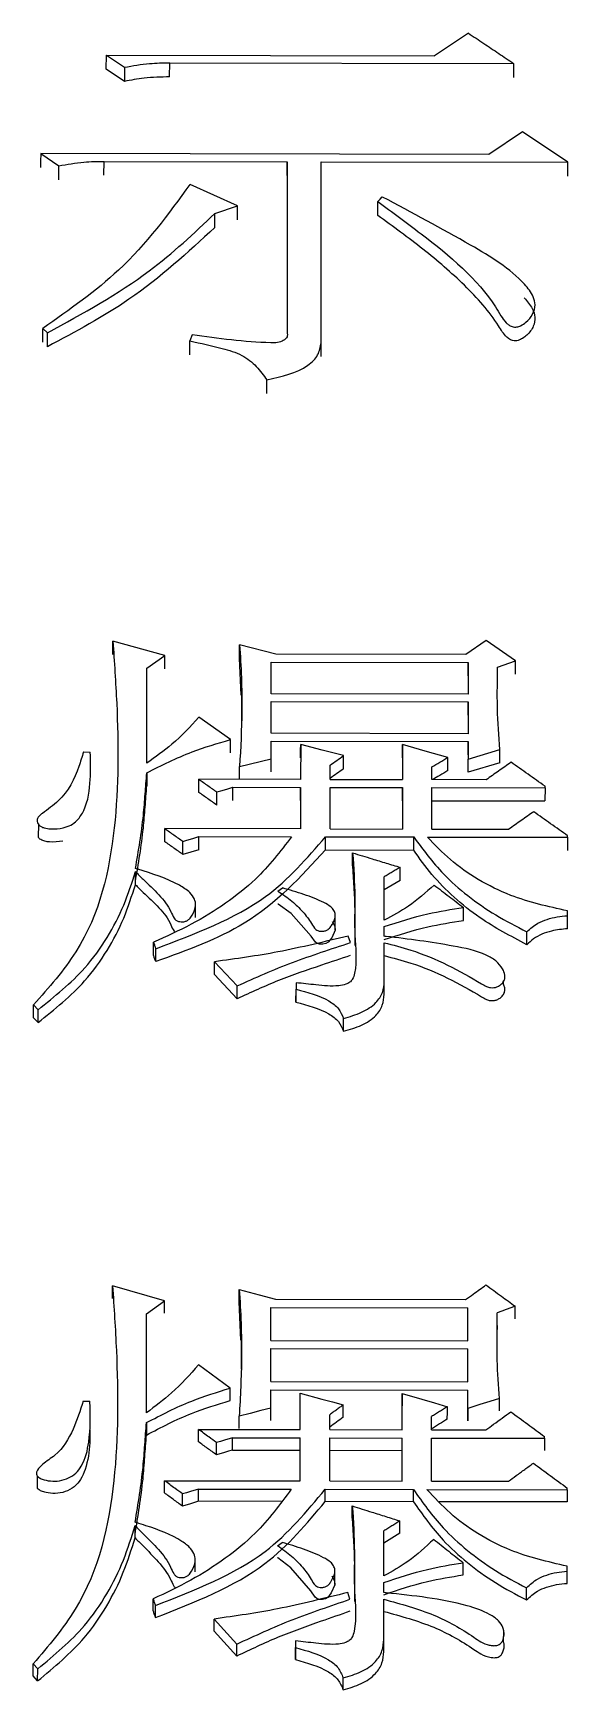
# Model space of a CAD drawing. Header units: millimetres. Extents: x 2384 to 4064, y 886 to 2074.
# Drawn here: x 2773.54 to 2776.09, y 1849.41 to 1857.33 of the extents above; entities that cross this region are included whole.
import ezdxf

# ---------------------------------------------------------------- set-up
doc = ezdxf.new("R2010")
doc.units = ezdxf.units.MM

msp = doc.modelspace()

# ---------------------------------------------------------------- linework, layer by layer
at = {"color": 7, "linetype": 'Continuous', "lineweight": 25}
for p, q in [((2775.6159, 1857.3259), (2775.4536, 1857.2179)), ((2773.8849, 1857.1536), (2773.8851, 1857.2208)), ((2773.8851, 1857.2208), (2773.9716, 1857.1628)), ((2773.8851, 1857.2208), (2775.4536, 1857.2179)), ((2774.1877, 1857.1167), (2774.188, 1857.1841)), ((2774.188, 1857.1841), (2775.8322, 1857.1811)), ((2773.9714, 1857.0954), (2773.8849, 1857.1533)), ((2773.9716, 1857.1628), (2773.9714, 1857.0954)), ((2775.8754, 1856.8548), (2775.7131, 1856.746)), ((2776.0917, 1856.7089), (2775.8754, 1856.8548)), ((2773.5713, 1856.75), (2773.6578, 1856.6916)), ((2775.7131, 1856.746), (2773.5713, 1856.75)), ((2773.6575, 1856.625), (2773.6578, 1856.6916)), ((2773.8739, 1856.6462), (2773.8741, 1856.713)), ((2773.8741, 1856.713), (2774.7503, 1856.7114)), ((2774.7503, 1856.7114), (2774.7501, 1855.8904)), ((2774.9123, 1855.8459), (2774.9126, 1856.7111)), ((2774.9126, 1856.7111), (2776.0917, 1856.7089)), ((2774.5123, 1856.5003), (2774.2852, 1856.6029)), ((2774.4037, 1856.3974), (2774.404, 1856.4639)), ((2774.4041, 1856.4639), (2774.5123, 1856.5003)), ((2775.1828, 1856.4544), (2775.183, 1856.521)), ((2773.5815, 1855.849), (2773.5818, 1855.9147)), ((2773.5818, 1855.9147), (2773.6034, 1855.8926)), ((2773.6031, 1855.827), (2773.6034, 1855.8926)), ((2774.2957, 1855.8839), (2774.2849, 1855.8544)), ((2774.9121, 1855.7801), (2774.9123, 1855.8458)), ((2774.6524, 1855.6036), (2774.6526, 1855.669)), ((2773.9163, 1854.3548), (2773.9165, 1854.4187)), ((2774.1653, 1854.3504), (2773.9166, 1854.4187)), ((2774.6954, 1854.3569), (2774.5223, 1854.4025)), ((2775.7014, 1854.4229), (2775.604, 1854.3552)), ((2775.842, 1854.3246), (2775.7014, 1854.4229)), ((2774.0788, 1854.2901), (2774.1653, 1854.3504)), ((2774.5292, 1854.1607), (2774.5221, 1854.3386)), ((2774.6737, 1854.3192), (2775.6148, 1854.3175)), ((2774.6737, 1854.1682), (2774.6737, 1854.3192)), ((2775.604, 1854.3552), (2774.6954, 1854.3569)), ((2775.6148, 1854.3175), (2775.6148, 1854.1664)), ((2775.7555, 1854.2946), (2775.842, 1854.3246)), ((2774.0786, 1853.8358), (2774.0788, 1854.2901)), ((2774.5308, 1854.1618), (2774.5308, 1854.0332)), ((2775.6148, 1854.1664), (2774.6737, 1854.1682)), ((2774.6736, 1853.9789), (2774.6737, 1854.1303)), ((2774.6737, 1854.1303), (2775.6148, 1854.1286)), ((2775.6148, 1854.1286), (2775.6147, 1853.9771)), ((2774.4789, 1853.9489), (2774.3275, 1854.0553)), ((2774.6735, 1853.8575), (2774.6736, 1853.941)), ((2775.6147, 1853.9771), (2774.6736, 1853.9789)), ((2774.6736, 1853.941), (2775.6147, 1853.9392)), ((2774.8142, 1853.9255), (2774.8141, 1853.7584)), ((2775.301, 1853.9246), (2775.3009, 1853.7575)), ((2775.6147, 1853.9392), (2775.6146, 1853.8557)), ((2773.7757, 1853.8895), (2773.8082, 1853.8894)), ((2774.5221, 1853.8198), (2774.6735, 1853.8575)), ((2775.6144, 1853.7926), (2775.6146, 1853.8557)), ((2775.6146, 1853.8557), (2775.7661, 1853.901)), ((2773.81, 1853.8148), (2773.81, 1853.8152)), ((2774.0786, 1853.7902), (2774.0783, 1853.7272)), ((2774.5218, 1853.7589), (2774.5221, 1853.8198)), ((2774.9547, 1853.7582), (2774.9548, 1853.8266)), ((2775.4415, 1853.7573), (2775.4415, 1853.8181)), ((2775.7659, 1853.8378), (2775.6144, 1853.7926)), ((2774.3271, 1853.6963), (2774.3273, 1853.7593)), ((2774.8141, 1853.7584), (2774.3273, 1853.7593)), ((2774.4136, 1853.6354), (2774.4138, 1853.6983)), ((2774.4893, 1853.658), (2774.4896, 1853.721)), ((2774.4896, 1853.721), (2774.8141, 1853.7204)), ((2774.8139, 1853.6575), (2774.8141, 1853.7204)), ((2774.8141, 1853.7204), (2774.814, 1853.5223)), ((2774.9546, 1853.522), (2774.9547, 1853.7201)), ((2774.9547, 1853.7582), (2775.3009, 1853.7575)), ((2774.9547, 1853.7201), (2775.3009, 1853.7195)), ((2775.3006, 1853.6566), (2775.3009, 1853.7195)), ((2775.3009, 1853.7195), (2775.3008, 1853.5214)), ((2775.4414, 1853.5211), (2775.4415, 1853.7192)), ((2775.7011, 1853.7568), (2775.4415, 1853.7573)), ((2775.4415, 1853.7192), (2775.9824, 1853.7182)), ((2775.9824, 1853.7182), (2775.9821, 1853.6553)), ((2775.9824, 1853.7182), (2775.9824, 1853.7258)), ((2775.4413, 1853.6563), (2775.9821, 1853.6553)), ((2773.5601, 1853.5448), (2773.5598, 1853.4817)), ((2774.1647, 1853.4608), (2774.165, 1853.5235)), ((2774.814, 1853.5223), (2774.165, 1853.5235)), ((2774.2512, 1853.3997), (2774.2515, 1853.4623)), ((2774.327, 1853.4224), (2774.3272, 1853.485)), ((2774.3272, 1853.485), (2774.7707, 1853.4842)), ((2774.9327, 1853.4213), (2774.933, 1853.4839)), ((2774.933, 1853.4839), (2775.3549, 1853.4832)), ((2774.9546, 1853.522), (2775.3008, 1853.5214)), ((2775.4198, 1853.483), (2776.0904, 1853.4818)), ((2775.4414, 1853.5211), (2775.8092, 1853.5205)), ((2776.0904, 1853.4818), (2776.0902, 1853.4192)), ((2776.0904, 1853.4818), (2776.0904, 1853.4894)), ((2774.9327, 1853.4213), (2775.3546, 1853.4205)), ((2774.024, 1853.2551), (2774.0242, 1853.3175)), ((2775.214, 1853.0855), (2775.2141, 1853.2924)), ((2774.7057, 1853.2244), (2774.7274, 1853.2397)), ((2775.2896, 1853.2757), (2775.2139, 1853.23)), ((2774.3118, 1853.0982), (2774.312, 1853.1607)), ((2775.5925, 1853.0839), (2775.5927, 1853.1461)), ((2776.0902, 1853.1069), (2776.0903, 1853.1299)), ((2774.9793, 1853.0398), (2774.9796, 1853.1023)), ((2775.214, 1853.0087), (2775.214, 1853.0548)), ((2776.09, 1853.0447), (2776.0902, 1853.1069)), ((2774.1104, 1852.918), (2774.1106, 1852.98)), ((2775.0517, 1852.9783), (2775.0409, 1853.009)), ((2775.2139, 1852.7933), (2775.214, 1852.978)), ((2774.1212, 1852.8873), (2774.1214, 1852.9493)), ((2774.5105, 1852.7098), (2774.4024, 1852.8253)), ((2774.4026, 1852.8872), (2774.5108, 1852.7715)), ((2775.7848, 1852.838), (2775.7848, 1852.8423)), ((2774.5105, 1852.7098), (2774.5108, 1852.7715)), ((2774.792, 1852.7863), (2774.7918, 1852.7246)), ((2774.7918, 1852.6939), (2774.792, 1852.7556)), ((2774.792, 1852.7863), (2774.792, 1852.7556)), ((2775.2136, 1852.7316), (2775.2139, 1852.7933)), ((2775.7845, 1852.7802), (2775.7846, 1852.795)), ((2773.537, 1852.6191), (2773.5373, 1852.6807)), ((2773.5372, 1852.6808), (2773.5588, 1852.6576)), ((2773.5585, 1852.5961), (2773.5588, 1852.6576)), ((2774.7918, 1852.7246), (2774.7918, 1852.6939)), ((2773.5585, 1852.5961), (2773.5369, 1852.6192)), ((2773.9147, 1851.2776), (2773.915, 1851.3374)), ((2774.1638, 1851.2663), (2773.915, 1851.3374)), ((2774.0772, 1851.2037), (2774.1638, 1851.2663)), ((2774.5277, 1851.0772), (2774.5206, 1851.2608)), ((2774.6721, 1851.0768), (2774.6722, 1851.234)), ((2774.6722, 1851.234), (2775.6133, 1851.2323)), ((2774.6939, 1851.2732), (2775.6025, 1851.2715)), ((2775.6132, 1851.075), (2775.6133, 1851.2323)), ((2774.077, 1850.7309), (2774.0772, 1851.2037)), ((2775.613, 1851.075), (2775.6131, 1851.1725)), ((2775.7537, 1851.1487), (2775.7535, 1851.1284)), ((2775.7537, 1851.1487), (2775.7537, 1851.1646)), ((2774.5296, 1851.0786), (2774.5293, 1850.939)), ((2774.6721, 1851.0768), (2775.6132, 1851.075)), ((2774.672, 1850.8798), (2774.6721, 1851.0374)), ((2774.6721, 1851.0374), (2775.6132, 1851.0357)), ((2775.6131, 1850.8781), (2775.6132, 1851.0357)), ((2774.4773, 1850.8486), (2774.3259, 1850.9593)), ((2775.6129, 1850.8781), (2775.6129, 1850.9762)), ((2774.6719, 1850.7535), (2774.672, 1850.8403)), ((2774.672, 1850.8798), (2775.6131, 1850.8781)), ((2774.672, 1850.8403), (2775.6131, 1850.8386)), ((2775.613, 1850.7518), (2775.6131, 1850.8386)), ((2773.7741, 1850.7867), (2773.8066, 1850.7867)), ((2774.8123, 1850.6505), (2774.8123, 1850.7651)), ((2774.8125, 1850.6505), (2774.8126, 1850.8243)), ((2775.2994, 1850.8234), (2775.2991, 1850.7642)), ((2775.2991, 1850.6496), (2775.2991, 1850.7642)), ((2775.2993, 1850.6496), (2775.2994, 1850.8234)), ((2775.6128, 1850.6927), (2775.6128, 1850.7794)), ((2775.613, 1850.7518), (2775.6128, 1850.6927)), ((2775.7642, 1850.7397), (2775.7645, 1850.7989)), ((2773.8084, 1850.7082), (2773.8084, 1850.7086)), ((2774.0769, 1850.6835), (2774.0767, 1850.6245)), ((2774.5202, 1850.6552), (2774.5205, 1850.7143)), ((2774.9531, 1850.6502), (2774.9532, 1850.7214)), ((2775.4399, 1850.6493), (2775.4399, 1850.7126)), ((2774.3255, 1850.5924), (2774.3257, 1850.6514)), ((2774.3257, 1850.6514), (2774.8125, 1850.6505)), ((2774.4877, 1850.5526), (2774.4879, 1850.6115)), ((2774.4879, 1850.6115), (2774.8125, 1850.6109)), ((2774.8122, 1850.552), (2774.8125, 1850.6109)), ((2774.8123, 1850.405), (2774.8125, 1850.6109)), ((2774.953, 1850.4047), (2774.9531, 1850.6107)), ((2774.9531, 1850.6502), (2775.2993, 1850.6496)), ((2774.9531, 1850.6107), (2775.2992, 1850.61)), ((2775.299, 1850.5511), (2775.2992, 1850.61)), ((2775.2991, 1850.4041), (2775.2992, 1850.61)), ((2775.4397, 1850.4038), (2775.4399, 1850.6098)), ((2775.4399, 1850.6493), (2775.6995, 1850.6489)), ((2775.4399, 1850.6098), (2775.9807, 1850.6088)), ((2775.9807, 1850.6088), (2775.9805, 1850.5499)), ((2775.9807, 1850.6088), (2775.9807, 1850.6167)), ((2774.412, 1850.5291), (2774.4122, 1850.5879)), ((2774.4877, 1850.5526), (2774.8122, 1850.552)), ((2774.8121, 1850.405), (2774.8122, 1850.552)), ((2774.9528, 1850.5518), (2775.299, 1850.5511)), ((2775.2989, 1850.4041), (2775.299, 1850.5511)), ((2773.5545, 1850.4295), (2773.5543, 1850.3705)), ((2774.1631, 1850.3475), (2774.1633, 1850.4062)), ((2774.1633, 1850.4062), (2774.8123, 1850.405)), ((2774.3253, 1850.3076), (2774.3255, 1850.3662)), ((2774.3255, 1850.3662), (2774.769, 1850.3654)), ((2774.9311, 1850.3065), (2774.9313, 1850.3651)), ((2774.9313, 1850.3651), (2775.3532, 1850.3643)), ((2774.953, 1850.4047), (2775.2991, 1850.4041)), ((2775.4181, 1850.3642), (2776.0888, 1850.363)), ((2775.4397, 1850.4038), (2775.8075, 1850.4031)), ((2776.0888, 1850.363), (2776.0885, 1850.3044)), ((2776.0888, 1850.363), (2776.0888, 1850.3709)), ((2774.2496, 1850.284), (2774.2498, 1850.3425)), ((2774.721, 1850.3069), (2774.3253, 1850.3076)), ((2775.353, 1850.3057), (2774.9311, 1850.3065)), ((2776.0885, 1850.3044), (2775.4758, 1850.3055)), ((2774.0223, 1850.1337), (2774.0225, 1850.192)), ((2775.2879, 1850.1551), (2775.2122, 1850.1076)), ((2775.2123, 1849.951), (2775.2124, 1850.166)), ((2774.704, 1850.0953), (2774.7257, 1850.1112)), ((2774.3101, 1849.9706), (2774.3103, 1850.029)), ((2774.9776, 1849.91), (2774.9778, 1849.9684)), ((2775.5907, 1849.9559), (2775.591, 1850.014)), ((2776.0883, 1849.9152), (2776.0885, 1849.9733)), ((2776.0885, 1849.9733), (2776.0885, 1849.9972)), ((2775.2123, 1849.8711), (2775.2123, 1849.9191)), ((2775.8935, 1849.8359), (2775.8938, 1849.8939)), ((2774.1086, 1849.7834), (2774.1089, 1849.8413)), ((2774.1194, 1849.7515), (2774.1197, 1849.8094)), ((2775.05, 1849.8396), (2775.0392, 1849.8715)), ((2775.2121, 1849.6475), (2775.2122, 1849.839)), ((2774.4009, 1849.7449), (2774.509, 1849.6247)), ((2774.5087, 1849.5671), (2774.4006, 1849.6871)), ((2775.2119, 1849.5898), (2775.2121, 1849.6475)), ((2775.7847, 1849.6328), (2775.785, 1849.6908)), ((2774.5087, 1849.5671), (2774.509, 1849.6247)), ((2774.7902, 1849.6401), (2774.79, 1849.5825)), ((2774.79, 1849.5506), (2774.7902, 1849.6082)), ((2774.79, 1849.5825), (2774.79, 1849.5506)), ((2774.7902, 1849.6401), (2774.7902, 1849.6082)), ((2773.5352, 1849.4728), (2773.5355, 1849.5303)), ((2773.5354, 1849.5304), (2773.557, 1849.5064)), ((2773.5567, 1849.4489), (2773.557, 1849.5064)), ((2773.5567, 1849.4489), (2773.5351, 1849.473))]:
    msp.add_line(p, q, dxfattribs=at)
at = {"color": 7, "linetype": 'Continuous', "lineweight": 25, "flags": 128}
for points in [[(2775.8322, 1857.1811), (2775.8321, 1857.1433), (2775.832, 1857.1139)], [(2773.5713, 1856.75), (2773.5711, 1856.7125), (2773.571, 1856.6833)], [(2774.7501, 1856.6448), (2774.7502, 1856.682), (2774.7503, 1856.7114)], [(2776.0914, 1856.6423), (2776.0916, 1856.6795), (2776.0917, 1856.7089)], [(2775.183, 1856.521), (2775.1938, 1856.5319), (2775.2046, 1856.5428)], [(2774.512, 1856.4339), (2774.5122, 1856.471), (2774.5123, 1856.5003)], [(2774.2847, 1855.7888), (2774.2848, 1855.8154), (2774.2848, 1855.8349), (2774.2849, 1855.8544)], [(2774.5221, 1854.3386), (2774.5222, 1854.3744), (2774.5223, 1854.4025)], [(2774.1651, 1854.2866), (2774.1652, 1854.3223), (2774.1653, 1854.3504)], [(2775.6146, 1854.2538), (2775.6147, 1854.2895), (2775.6148, 1854.3175)], [(2775.8418, 1854.2609), (2775.8419, 1854.2966), (2775.842, 1854.3246)], [(2775.6145, 1854.0652), (2775.6146, 1854.1007), (2775.6148, 1854.1286)], [(2774.4786, 1853.8857), (2774.4787, 1853.9173), (2774.4789, 1853.9489)], [(2774.8139, 1853.8623), (2774.8141, 1853.8977), (2774.8142, 1853.9255)], [(2775.0197, 1853.872), (2774.9169, 1853.8988), (2774.8142, 1853.9255)], [(2775.3007, 1853.8614), (2775.3009, 1853.8968), (2775.301, 1853.9246)], [(2775.5173, 1853.8635), (2775.4091, 1853.8941), (2775.301, 1853.9246)], [(2775.6144, 1853.876), (2775.6146, 1853.9114), (2775.6147, 1853.9392)], [(2774.6733, 1853.7943), (2774.6734, 1853.8297), (2774.6735, 1853.8575)], [(2775.0194, 1853.8089), (2775.0196, 1853.8442), (2775.0197, 1853.872)], [(2775.517, 1853.8004), (2775.5172, 1853.8357), (2775.5173, 1853.8635)], [(2775.7659, 1853.8378), (2775.766, 1853.8732), (2775.7661, 1853.901)], [(2774.4138, 1853.6983), (2774.4328, 1853.704), (2774.4612, 1853.7125), (2774.4896, 1853.721)], [(2774.2515, 1853.4623), (2774.2704, 1853.468), (2774.2988, 1853.4765), (2774.3272, 1853.485)], [(2775.3546, 1853.4205), (2775.3547, 1853.4413), (2775.3548, 1853.4622), (2775.3549, 1853.4832)], [(2774.327, 1853.4224), (2774.2891, 1853.411), (2774.2512, 1853.3997)], [(2775.0625, 1853.3448), (2775.0626, 1853.3761), (2775.0627, 1853.4073)], [(2775.2896, 1853.2757), (2775.2898, 1853.3106), (2775.2899, 1853.3381)], [(2774.9655, 1853.0796), (2774.9783, 1853.0563), (2774.9791, 1853.0385), (2774.9625, 1853.0006), (2774.9464, 1852.9805), (2774.9344, 1852.9737), (2774.9202, 1852.9705), (2774.905, 1852.9711), (2774.8938, 1852.9748), (2774.8847, 1852.9811), (2774.8641, 1853.0099), (2774.7682, 1853.1171), (2774.7061, 1853.1617), (2774.7055, 1853.1621), (2774.7055, 1853.1621)], [(2775.8953, 1852.9684), (2775.8953, 1852.9855), (2775.8954, 1853.0026), (2775.8955, 1853.0305)], [(2774.4024, 1852.8253), (2774.4025, 1852.86), (2774.4026, 1852.8872)], [(2775.0188, 1852.5548), (2775.0189, 1852.5722), (2775.019, 1852.5895), (2775.0191, 1852.6163)], [(2774.5206, 1851.2608), (2774.5207, 1851.2943), (2774.5208, 1851.3206)], [(2774.5208, 1851.3206), (2774.5681, 1851.3076), (2774.6155, 1851.2947), (2774.6939, 1851.2732)], [(2774.1636, 1851.2066), (2774.1637, 1851.24), (2774.1638, 1851.2663)], [(2775.6131, 1851.1725), (2775.6132, 1851.206), (2775.6133, 1851.2323)], [(2775.8405, 1851.2397), (2775.8188, 1851.2319), (2775.7972, 1851.2241), (2775.7756, 1851.2162), (2775.7539, 1851.2084)], [(2775.8402, 1851.18), (2775.8404, 1851.2134), (2775.8405, 1851.2397)], [(2775.6129, 1850.9762), (2775.6131, 1851.0095), (2775.6132, 1851.0357)], [(2774.477, 1850.7894), (2774.4771, 1850.819), (2774.4773, 1850.8486)], [(2775.6128, 1850.7794), (2775.613, 1850.8126), (2775.6131, 1850.8386)], [(2774.6719, 1850.7535), (2774.6243, 1850.7412), (2774.5724, 1850.7277), (2774.5205, 1850.7143)], [(2774.6717, 1850.6944), (2774.6718, 1850.7275), (2774.6719, 1850.7535)], [(2774.8123, 1850.7651), (2774.8125, 1850.7983), (2774.8126, 1850.8243)], [(2774.8126, 1850.8243), (2774.9153, 1850.7965), (2774.9667, 1850.7826), (2775.0181, 1850.7687)], [(2775.0178, 1850.7096), (2775.018, 1850.7427), (2775.0181, 1850.7687)], [(2775.2994, 1850.8234), (2775.3934, 1850.7958), (2775.4545, 1850.7778), (2775.5157, 1850.7598)], [(2775.5154, 1850.7008), (2775.5156, 1850.7338), (2775.5157, 1850.7598)], [(2775.7645, 1850.7989), (2775.7179, 1850.7844), (2775.6712, 1850.7699), (2775.613, 1850.7518)], [(2774.4879, 1850.6115), (2774.4501, 1850.5997), (2774.4311, 1850.5938), (2774.4122, 1850.5879)], [(2774.4877, 1850.5526), (2774.4688, 1850.5467), (2774.4498, 1850.5408), (2774.412, 1850.5291)], [(2774.3255, 1850.3662), (2774.2877, 1850.3544), (2774.2687, 1850.3484), (2774.2498, 1850.3425)], [(2775.353, 1850.3057), (2775.353, 1850.3252), (2775.3531, 1850.3448), (2775.3532, 1850.3643)], [(2774.3253, 1850.3076), (2774.3064, 1850.3017), (2774.2874, 1850.2958), (2774.2496, 1850.284)], [(2775.0608, 1850.227), (2775.0609, 1850.2562), (2775.0611, 1850.2855)], [(2775.2879, 1850.1551), (2775.2881, 1850.1878), (2775.2882, 1850.2135)], [(2774.9637, 1849.9514), (2774.9766, 1849.9272), (2774.9774, 1849.9087), (2774.9608, 1849.8693), (2774.9446, 1849.8483), (2774.9327, 1849.8413), (2774.9184, 1849.838), (2774.9033, 1849.8386), (2774.892, 1849.8424), (2774.8829, 1849.849), (2774.8623, 1849.8789), (2774.7665, 1849.9903), (2774.7044, 1850.0366), (2774.7038, 1850.0371), (2774.7038, 1850.0371)], [(2774.4006, 1849.6871), (2774.4008, 1849.7195), (2774.4009, 1849.7449)], [(2775.017, 1849.4062), (2775.0171, 1849.4224), (2775.0172, 1849.4387), (2775.0173, 1849.4636)]]:
    msp.add_lwpolyline(points, dxfattribs=at)
at = {"color": 7, "linetype": 'Continuous', "lineweight": 25}
for points, knots in [([(2775.6159, 1857.3259), (2775.6406, 1857.3094), (2775.689, 1857.277), (2775.7611, 1857.2287), (2775.8085, 1857.197), (2775.8322, 1857.1811)], [0, 0, 0, 0, 0.342688, 0.671344, 1, 1, 1, 1]), ([(2773.9716, 1857.1628), (2774.0114, 1857.1699), (2774.0825, 1857.1827), (2774.1557, 1857.1837), (2774.188, 1857.1841)], [0, 0, 0, 0, 0.558835, 1, 1, 1, 1]), ([(2774.1877, 1857.1167), (2774.1466, 1857.1159), (2774.0734, 1857.1145), (2774.0025, 1857.1012), (2773.9714, 1857.0954)], [0, 0, 0, 0, 0.5610855, 1, 1, 1, 1]), ([(2773.6578, 1856.6916), (2773.6975, 1856.6987), (2773.7687, 1856.7116), (2773.8419, 1856.7126), (2773.8741, 1856.713)], [0, 0, 0, 0, 0.558835, 1, 1, 1, 1]), ([(2774.2851, 1856.6029), (2774.1814, 1856.4606), (2773.9945, 1856.2042), (2773.7089, 1856.0039), (2773.5818, 1855.9147)], [0, 0, 0, 0, 0.554743, 1, 1, 1, 1]), ([(2775.183, 1856.521), (2775.2521, 1856.4701), (2775.4599, 1856.317), (2775.6766, 1856.138), (2775.7691, 1855.9771), (2775.7897, 1855.9477), (2775.8087, 1855.9304), (2775.8221, 1855.9228), (2775.8363, 1855.9201), (2775.8508, 1855.9214), (2775.8708, 1855.9284), (2775.8986, 1855.9479), (2775.9257, 1855.9816), (2775.9386, 1856.025), (2775.9254, 1856.0759), (2775.8402, 1856.1855), (2775.5848, 1856.3412), (2775.3471, 1856.4674), (2775.205, 1856.5427), (2775.2047, 1856.5429)], [0, 0, 0, 0, 0.129751, 0.390616, 0.417721, 0.44078, 0.449022, 0.457342, 0.462693, 0.468031, 0.47654, 0.491679, 0.518135, 0.5454, 0.568563, 0.608437, 0.767667, 0.999422, 1, 1, 1, 1]), ([(2773.6034, 1855.8926), (2773.773, 1855.9858), (2774.0735, 1856.1509), (2774.3037, 1856.3689), (2774.4041, 1856.4639)], [0, 0, 0, 0, 0.564156, 1, 1, 1, 1]), ([(2775.8831, 1856.0606), (2775.8971, 1856.0441), (2775.9215, 1856.0155), (2775.938, 1855.9676), (2775.9292, 1855.9223), (2775.9044, 1855.8884), (2775.8776, 1855.867), (2775.8583, 1855.8576), (2775.8413, 1855.8543), (2775.8277, 1855.8554), (2775.8132, 1855.8613), (2775.786, 1855.8828), (2775.7317, 1855.9788), (2775.6024, 1856.1229), (2775.4014, 1856.2954), (2775.2558, 1856.4013), (2775.1828, 1856.4544)], [0, 0, 0, 0, 0.056587, 0.098625, 0.141054, 0.187024, 0.208836, 0.226449, 0.236597, 0.246843, 0.2555, 0.272181, 0.331956, 0.55531, 0.776816, 1, 1, 1, 1]), ([(2774.4038, 1856.3974), (2774.2741, 1856.2772), (2774.0406, 1856.0607), (2773.7378, 1855.8988), (2773.6031, 1855.8268)], [0, 0, 0, 0, 0.555407, 1, 1, 1, 1]), ([(2774.2849, 1855.8544), (2774.3364, 1855.8434), (2774.4209, 1855.8254), (2774.5355, 1855.791), (2774.6051, 1855.7339), (2774.6369, 1855.6905), (2774.6526, 1855.669)], [0, 0, 0, 0, 0.3492702, 0.5727501, 0.7884516, 1, 1, 1, 1]), ([(2774.7498, 1855.8904), (2774.7504, 1855.8877), (2774.7516, 1855.8824), (2774.7491, 1855.8733), (2774.7425, 1855.8641), (2774.7282, 1855.8531), (2774.7035, 1855.8448), (2774.555, 1855.8474), (2774.4202, 1855.8664), (2774.2957, 1855.8839)], [0, 0, 0, 0, 0.021772, 0.042916, 0.073493, 0.104882, 0.166661, 0.230772, 1, 1, 1, 1]), ([(2774.6526, 1855.669), (2774.724, 1855.685), (2774.8222, 1855.7069), (2774.9019, 1855.7855), (2774.9089, 1855.8259), (2774.9123, 1855.8459)], [0, 0, 0, 0, 0.574617, 0.790317, 1, 1, 1, 1]), ([(2773.9165, 1854.4187), (2773.9232, 1854.32), (2773.9434, 1854.024), (2773.9457, 1853.5269), (2773.8319, 1853.0148), (2773.6103, 1852.7634), (2773.5373, 1852.6807)], [0, 0, 0, 0, 0.166223, 0.49841, 0.83499, 1, 1, 1, 1]), ([(2774.5223, 1854.4025), (2774.5255, 1854.3501), (2774.5319, 1854.2452), (2774.5351, 1854.0509), (2774.5271, 1853.909), (2774.5221, 1853.8198)], [0, 0, 0, 0, 0.2709567, 0.5419545, 1, 1, 1, 1]), ([(2775.7661, 1853.901), (2775.7613, 1853.9666), (2775.7542, 1854.0651), (2775.7543, 1854.1963), (2775.7551, 1854.2618), (2775.7555, 1854.2946)], [0, 0, 0, 0, 0.499448, 0.749701, 1, 1, 1, 1]), ([(2774.3275, 1854.0553), (2774.2865, 1854.0111), (2774.2128, 1853.9316), (2774.1198, 1853.8652), (2774.0786, 1853.8358)], [0, 0, 0, 0, 0.556386, 1, 1, 1, 1]), ([(2774.0786, 1853.7902), (2774.1492, 1853.8256), (2774.2758, 1853.8891), (2774.4166, 1853.9306), (2774.4789, 1853.9489)], [0, 0, 0, 0, 0.5578886, 1, 1, 1, 1]), ([(2773.7757, 1853.8895), (2773.7687, 1853.8664), (2773.7439, 1853.7847), (2773.691, 1853.6748), (2773.5999, 1853.6118), (2773.5651, 1853.5852), (2773.5557, 1853.5735), (2773.553, 1853.5619), (2773.5552, 1853.5513), (2773.5619, 1853.5412), (2773.573, 1853.5322), (2773.5921, 1853.5243), (2773.6287, 1853.52), (2773.6733, 1853.5236), (2773.7175, 1853.5387), (2773.7529, 1853.5673), (2773.7972, 1853.6389), (2773.8109, 1853.752), (2773.8098, 1853.8452), (2773.8082, 1853.889), (2773.8082, 1853.8894)], [0, 0, 0, 0, 0.080163, 0.283303, 0.376891, 0.395163, 0.410604, 0.422184, 0.433748, 0.44595, 0.459623, 0.474758, 0.501541, 0.554648, 0.589883, 0.62515, 0.685174, 0.852774, 0.998557, 1, 1, 1, 1]), ([(2774.9548, 1853.8266), (2774.9656, 1853.8341), (2774.9872, 1853.8493), (2775.0089, 1853.8644), (2775.0197, 1853.872)], [0, 0, 0, 0, 0.500003, 1, 1, 1, 1]), ([(2775.4415, 1853.8181), (2775.4542, 1853.8256), (2775.4794, 1853.8408), (2775.5047, 1853.8559), (2775.5173, 1853.8635)], [0, 0, 0, 0, 0.500003, 1, 1, 1, 1]), ([(2775.8202, 1853.8402), (2775.8003, 1853.8263), (2775.7606, 1853.7985), (2775.721, 1853.7707), (2775.7011, 1853.7568)], [0, 0, 0, 0, 0.500001, 1, 1, 1, 1]), ([(2775.9824, 1853.7258), (2775.9553, 1853.7449), (2775.9013, 1853.783), (2775.8472, 1853.8211), (2775.8202, 1853.8402)], [0, 0, 0, 0, 0.500002, 1, 1, 1, 1]), ([(2774.0243, 1853.3328), (2774.0389, 1853.4175), (2774.0594, 1853.536), (2774.0709, 1853.6888), (2774.076, 1853.7564), (2774.0786, 1853.7902)], [0, 0, 0, 0, 0.556742, 0.778364, 1, 1, 1, 1]), ([(2775.0194, 1853.8089), (2775.0086, 1853.8013), (2774.9871, 1853.7862), (2774.9655, 1853.7711), (2774.9547, 1853.7636)], [0, 0, 0, 0, 0.501689, 1, 1, 1, 1]), ([(2775.517, 1853.8004), (2775.5044, 1853.7928), (2775.4804, 1853.7784), (2775.4564, 1853.7641), (2775.4451, 1853.7573)], [0, 0, 0, 0, 0.526127, 1, 1, 1, 1]), ([(2774.024, 1853.2704), (2774.0387, 1853.3551), (2774.0592, 1853.4735), (2774.0706, 1853.6261), (2774.0757, 1853.6934), (2774.0783, 1853.7271)], [0, 0, 0, 0, 0.557466, 0.778726, 1, 1, 1, 1]), ([(2774.4136, 1853.6354), (2774.3992, 1853.6455), (2774.3703, 1853.6659), (2774.3415, 1853.6862), (2774.3271, 1853.6963)], [0, 0, 0, 0, 0.500001, 1, 1, 1, 1]), ([(2774.3273, 1853.7593), (2774.3418, 1853.7491), (2774.3706, 1853.7288), (2774.3994, 1853.7085), (2774.4138, 1853.6983)], [0, 0, 0, 0, 0.500001, 1, 1, 1, 1]), ([(2775.9282, 1853.6041), (2775.9084, 1853.5902), (2775.8687, 1853.5623), (2775.829, 1853.5344), (2775.8092, 1853.5205)], [0, 0, 0, 0, 0.5000012, 1, 1, 1, 1]), ([(2776.0904, 1853.4894), (2776.0634, 1853.5086), (2776.0093, 1853.5468), (2775.9553, 1853.585), (2775.9282, 1853.6041)], [0, 0, 0, 0, 0.500002, 1, 1, 1, 1]), ([(2774.165, 1853.5235), (2774.1794, 1853.5133), (2774.2082, 1853.4929), (2774.2371, 1853.4725), (2774.2515, 1853.4623)], [0, 0, 0, 0, 0.500001, 1, 1, 1, 1]), ([(2773.677, 1853.4639), (2773.6559, 1853.461), (2773.6272, 1853.4571), (2773.5908, 1853.4621), (2773.5725, 1853.4698), (2773.562, 1853.4773), (2773.56, 1853.4816), (2773.5599, 1853.4817)], [0, 0, 0, 0, 0.503913, 0.681951, 0.861871, 0.995799, 1, 1, 1, 1]), ([(2774.7707, 1853.4842), (2774.7171, 1853.4143), (2774.6282, 1853.2983), (2774.4566, 1853.1635), (2774.2928, 1853.0622), (2774.1716, 1853.0075), (2774.1106, 1852.98)], [0, 0, 0, 0, 0.333002, 0.552476, 0.774971, 1, 1, 1, 1]), ([(2774.1214, 1852.9493), (2774.3099, 1853.0202), (2774.6415, 1853.145), (2774.8451, 1853.3818), (2774.933, 1853.4839)], [0, 0, 0, 0, 0.568507, 1, 1, 1, 1]), ([(2774.2512, 1853.3997), (2774.2368, 1853.4099), (2774.208, 1853.4302), (2774.1791, 1853.4506), (2774.1647, 1853.4608)], [0, 0, 0, 0, 0.500001, 1, 1, 1, 1]), ([(2775.3549, 1853.4832), (2775.3994, 1853.4226), (2775.4732, 1853.3222), (2775.6116, 1853.2006), (2775.7447, 1853.1073), (2775.8451, 1853.0562), (2775.8955, 1853.0305)], [0, 0, 0, 0, 0.333809, 0.553089, 0.775219, 1, 1, 1, 1]), ([(2776.0903, 1853.1299), (2775.9974, 1853.1505), (2775.8454, 1853.1843), (2775.6613, 1853.2768), (2775.5265, 1853.3713), (2775.4551, 1853.446), (2775.4198, 1853.483)], [0, 0, 0, 0, 0.347456, 0.568585, 0.785979, 1, 1, 1, 1]), ([(2774.9327, 1853.4213), (2774.8153, 1853.2933), (2774.6019, 1853.0606), (2774.2703, 1852.9411), (2774.1212, 1852.8873)], [0, 0, 0, 0, 0.550322, 1, 1, 1, 1]), ([(2775.0627, 1853.4073), (2775.0675, 1853.3366), (2775.0764, 1853.2056), (2775.0679, 1853.0137), (2775.086, 1852.8817), (2775.0652, 1852.8057), (2775.0491, 1852.7877), (2775.0267, 1852.7766), (2774.972, 1852.767), (2774.8914, 1852.7757), (2774.8238, 1852.7829), (2774.792, 1852.7863)], [0, 0, 0, 0, 0.256996, 0.476113, 0.695225, 0.73204, 0.752365, 0.772764, 0.805765, 0.908922, 1, 1, 1, 1]), ([(2775.0627, 1853.4073), (2775.0938, 1853.3979), (2775.1472, 1853.3816), (2775.2229, 1853.3585), (2775.2676, 1853.3449), (2775.2899, 1853.3381)], [0, 0, 0, 0, 0.410416, 0.705208, 1, 1, 1, 1]), ([(2775.8953, 1852.9684), (2775.8183, 1853.0091), (2775.6924, 1853.0756), (2775.5456, 1853.1936), (2775.4384, 1853.302), (2775.3825, 1853.3812), (2775.3546, 1853.4205)], [0, 0, 0, 0, 0.346062, 0.56664, 0.784508, 1, 1, 1, 1]), ([(2773.5588, 1852.6576), (2773.6381, 1852.7212), (2773.7678, 1852.8252), (2773.8923, 1853.0015), (2773.9729, 1853.1565), (2774.0072, 1853.264), (2774.0242, 1853.3175)], [0, 0, 0, 0, 0.345608, 0.56562, 0.783503, 1, 1, 1, 1]), ([(2774.0243, 1853.3175), (2774.0364, 1853.3053), (2774.0971, 1853.2442), (2774.1765, 1853.176), (2774.204, 1853.1014), (2774.2172, 1853.0857), (2774.2291, 1853.0796), (2774.2426, 1853.0771), (2774.2566, 1853.0779), (2774.2703, 1853.0823), (2774.2846, 1853.0926), (2774.3014, 1853.1174), (2774.3156, 1853.1503), (2774.3078, 1853.1889), (2774.2824, 1853.2233), (2774.1945, 1853.2793), (2774.1002, 1853.3087), (2774.0279, 1853.3317), (2774.0243, 1853.3328)], [0, 0, 0, 0, 0.066062, 0.330701, 0.377854, 0.393632, 0.409569, 0.423612, 0.439068, 0.455666, 0.47207, 0.502865, 0.57441, 0.614854, 0.665568, 0.739884, 0.987043, 1, 1, 1, 1]), ([(2775.0625, 1853.3448), (2775.0667, 1853.2741), (2775.0743, 1853.1477), (2775.0735, 1853.0208), (2775.0731, 1852.9649)], [0, 0, 0, 0, 0.559458, 1, 1, 1, 1]), ([(2775.2899, 1853.3381), (2775.2836, 1853.3343), (2775.2709, 1853.3267), (2775.252, 1853.3152), (2775.2331, 1853.3038), (2775.2204, 1853.2962), (2775.2141, 1853.2924)], [0, 0, 0, 0, 0.25, 0.5, 0.75, 1, 1, 1, 1]), ([(2773.5585, 1852.5961), (2773.6378, 1852.6595), (2773.7676, 1852.7634), (2773.892, 1852.9395), (2773.9727, 1853.0943), (2774.0069, 1853.2016), (2774.024, 1853.2551)], [0, 0, 0, 0, 0.345691, 0.565702, 0.783554, 1, 1, 1, 1]), ([(2774.024, 1853.2551), (2774.0361, 1853.2429), (2774.0967, 1853.1817), (2774.1785, 1853.1152), (2774.2021, 1853.0407), (2774.2118, 1853.0305), (2774.2132, 1853.0289)], [0, 0, 0, 0, 0.171678, 0.859419, 0.979195, 1, 1, 1, 1]), ([(2774.7057, 1853.2244), (2774.7286, 1853.2089), (2774.7723, 1853.1792), (2774.826, 1853.1265), (2774.861, 1853.0803), (2774.8786, 1853.0462), (2774.8964, 1853.035), (2774.9089, 1853.0321), (2774.9225, 1853.0322), (2774.9364, 1853.0356), (2774.9506, 1853.0445), (2774.9648, 1853.0644), (2774.9775, 1853.0875), (2774.9814, 1853.1133), (2774.9737, 1853.1326), (2774.9565, 1853.1532), (2774.9073, 1853.1797), (2774.83, 1853.2101), (2774.7618, 1853.2298), (2774.7274, 1853.2397)], [0, 0, 0, 0, 0.117405, 0.224509, 0.331508, 0.385093, 0.401497, 0.417938, 0.434588, 0.453949, 0.473457, 0.503443, 0.565755, 0.597796, 0.629831, 0.663694, 0.717988, 0.857978, 1, 1, 1, 1]), ([(2775.4521, 1853.2537), (2775.4129, 1853.2182), (2775.3424, 1853.1544), (2775.2536, 1853.1067), (2775.214, 1853.0855)], [0, 0, 0, 0, 0.555111, 1, 1, 1, 1]), ([(2775.4521, 1853.2536), (2775.464, 1853.2445), (2775.4879, 1853.2263), (2775.5347, 1853.1905), (2775.5697, 1853.1637), (2775.5927, 1853.1461)], [0, 0, 0, 0, 0.254578, 0.509156, 1, 1, 1, 1]), ([(2775.214, 1853.0548), (2775.2825, 1853.0771), (2775.4051, 1853.117), (2775.5352, 1853.1372), (2775.5927, 1853.1461)], [0, 0, 0, 0, 0.55855, 1, 1, 1, 1]), ([(2775.2138, 1852.9927), (2775.2822, 1853.015), (2775.4048, 1853.0549), (2775.535, 1853.075), (2775.5924, 1853.0839)], [0, 0, 0, 0, 0.5585264, 1, 1, 1, 1]), ([(2775.8955, 1853.0305), (2775.912, 1853.0452), (2775.9396, 1853.0698), (2775.992, 1853.0905), (2776.0399, 1853.1027), (2776.0734, 1853.1055), (2776.0902, 1853.1069)], [0, 0, 0, 0, 0.330678, 0.550991, 0.77457, 1, 1, 1, 1]), ([(2774.1106, 1852.98), (2774.1124, 1852.9749), (2774.116, 1852.9646), (2774.1196, 1852.9544), (2774.1214, 1852.9493)], [0, 0, 0, 0, 0.500636, 1, 1, 1, 1]), ([(2775.0409, 1853.009), (2774.9853, 1852.9959), (2774.8741, 1852.9696), (2774.6631, 1852.9226), (2774.5042, 1852.901), (2774.4026, 1852.8872)], [0, 0, 0, 0, 0.26507, 0.530167, 1, 1, 1, 1]), ([(2774.5108, 1852.7715), (2774.5979, 1852.8105), (2774.7287, 1852.8691), (2774.9128, 1852.9322), (2775.0054, 1852.9629), (2775.0517, 1852.9783)], [0, 0, 0, 0, 0.499014, 0.749447, 1, 1, 1, 1]), ([(2775.214, 1852.978), (2775.2565, 1852.9669), (2775.4247, 1852.9233), (2775.5824, 1852.8405), (2775.6997, 1852.7689), (2775.7198, 1852.7625), (2775.7373, 1852.7623), (2775.7535, 1852.7665), (2775.7691, 1852.7749), (2775.7828, 1852.7881), (2775.7908, 1852.8052), (2775.791, 1852.8278), (2775.7789, 1852.858), (2775.7495, 1852.8925), (2775.6723, 1852.937), (2775.4911, 1852.9734), (2775.3276, 1852.996), (2775.2171, 1853.0083), (2775.214, 1853.0087)], [0, 0, 0, 0, 0.0991642, 0.3918208, 0.4130453, 0.4271989, 0.439103, 0.4509669, 0.4644718, 0.4806037, 0.4982371, 0.5146983, 0.5433978, 0.586335, 0.6292656, 0.7524944, 0.9931053, 1, 1, 1, 1]), ([(2776.09, 1853.0447), (2776.0641, 1853.0421), (2776.0215, 1853.0378), (2775.967, 1853.0195), (2775.9262, 1852.9976), (2775.9055, 1852.9781), (2775.8953, 1852.9684)], [0, 0, 0, 0, 0.347151, 0.569168, 0.786857, 1, 1, 1, 1]), ([(2774.1212, 1852.8873), (2774.1194, 1852.8924), (2774.1158, 1852.9027), (2774.1122, 1852.9129), (2774.1104, 1852.918)], [0, 0, 0, 0, 0.499364, 1, 1, 1, 1]), ([(2775.0515, 1852.9163), (2775.0055, 1852.901), (2774.8903, 1852.8628), (2774.706, 1852.7998), (2774.5758, 1852.7398), (2774.5105, 1852.7098)], [0, 0, 0, 0, 0.248794, 0.623464, 1, 1, 1, 1]), ([(2775.2137, 1852.916), (2775.2563, 1852.905), (2775.4245, 1852.8614), (2775.5821, 1852.7786), (2775.6995, 1852.7071), (2775.7196, 1852.7008), (2775.7371, 1852.7006), (2775.7534, 1852.7048), (2775.769, 1852.7133), (2775.7827, 1852.7265), (2775.7905, 1852.7435), (2775.7912, 1852.7623), (2775.7859, 1852.7739), (2775.7832, 1852.7799)], [0, 0, 0, 0, 0.18624, 0.735984, 0.775466, 0.80214, 0.824534, 0.846851, 0.872263, 0.902594, 0.935678, 0.966525, 1, 1, 1, 1]), ([(2774.792, 1852.7556), (2774.8471, 1852.741), (2774.9231, 1852.7209), (2774.9989, 1852.665), (2775.0124, 1852.6324), (2775.0191, 1852.6163)], [0, 0, 0, 0, 0.572071, 0.789697, 1, 1, 1, 1]), ([(2775.0188, 1852.5548), (2775.0484, 1852.5631), (2775.1066, 1852.5793), (2775.1734, 1852.623), (2775.2091, 1852.6776), (2775.2121, 1852.7137), (2775.2136, 1852.7316)], [0, 0, 0, 0, 0.291715, 0.574226, 0.788746, 1, 1, 1, 1]), ([(2775.0191, 1852.6163), (2775.0486, 1852.6246), (2775.1068, 1852.6409), (2775.1736, 1852.6846), (2775.2093, 1852.7393), (2775.2124, 1852.7754), (2775.2139, 1852.7933)], [0, 0, 0, 0, 0.291567, 0.574035, 0.788626, 1, 1, 1, 1]), ([(2774.7918, 1852.6939), (2774.8468, 1852.6793), (2774.9228, 1852.6593), (2774.9986, 1852.6034), (2775.0122, 1852.5708), (2775.0188, 1852.5548)], [0, 0, 0, 0, 0.572232, 0.789823, 1, 1, 1, 1]), ([(2773.915, 1851.3374), (2773.9217, 1851.2345), (2773.9418, 1850.9259), (2773.9442, 1850.4078), (2773.8292, 1849.8758), (2773.6077, 1849.6153), (2773.5355, 1849.5304)], [0, 0, 0, 0, 0.166549, 0.499386, 0.836693, 1, 1, 1, 1]), ([(2774.5208, 1851.3206), (2774.524, 1851.2666), (2774.5303, 1851.1585), (2774.5335, 1850.9564), (2774.5255, 1850.8082), (2774.5205, 1850.7143)], [0, 0, 0, 0, 0.268275, 0.536589, 1, 1, 1, 1]), ([(2775.6025, 1851.2715), (2775.6149, 1851.2805), (2775.6373, 1851.2967), (2775.6697, 1851.3202), (2775.6899, 1851.3347), (2775.6999, 1851.342)], [0, 0, 0, 0, 0.380769, 0.690384, 1, 1, 1, 1]), ([(2775.6999, 1851.342), (2775.7123, 1851.333), (2775.737, 1851.315), (2775.7838, 1851.2809), (2775.8183, 1851.2558), (2775.8405, 1851.2397)], [0, 0, 0, 0, 0.263606, 0.527212, 1, 1, 1, 1]), ([(2775.7645, 1850.7989), (2775.76, 1850.8601), (2775.7534, 1850.952), (2775.7526, 1851.0885), (2775.7534, 1851.1637), (2775.7539, 1851.2084)], [0, 0, 0, 0, 0.448128, 0.672146, 1, 1, 1, 1]), ([(2774.3259, 1850.9593), (2774.2849, 1850.9133), (2774.2112, 1850.8305), (2774.1182, 1850.7615), (2774.077, 1850.7309)], [0, 0, 0, 0, 0.556386, 1, 1, 1, 1]), ([(2774.0769, 1850.6835), (2774.1476, 1850.7203), (2774.2742, 1850.7864), (2774.415, 1850.8295), (2774.4773, 1850.8486)], [0, 0, 0, 0, 0.557889, 1, 1, 1, 1]), ([(2773.7741, 1850.7867), (2773.7599, 1850.7416), (2773.7315, 1850.6508), (2773.6675, 1850.5417), (2773.5881, 1850.4927), (2773.559, 1850.4633), (2773.5509, 1850.4464), (2773.5504, 1850.4368), (2773.5539, 1850.429), (2773.5631, 1850.4205), (2773.5841, 1850.4105), (2773.6185, 1850.4032), (2773.6629, 1850.4038), (2773.7056, 1850.4174), (2773.7421, 1850.442), (2773.7834, 1850.4983), (2773.8099, 1850.6159), (2773.809, 1850.7203), (2773.8066, 1850.7857), (2773.8066, 1850.7867)], [0, 0, 0, 0, 0.151233, 0.303883, 0.374011, 0.409204, 0.423453, 0.431523, 0.439658, 0.449578, 0.466985, 0.502292, 0.54077, 0.580871, 0.619435, 0.66251, 0.788746, 0.996839, 1, 1, 1, 1]), ([(2774.0767, 1850.6245), (2774.1473, 1850.6613), (2774.2739, 1850.7273), (2774.4148, 1850.7704), (2774.477, 1850.7894)], [0, 0, 0, 0, 0.557853, 1, 1, 1, 1]), ([(2775.0181, 1850.7687), (2775.0127, 1850.7647), (2775.0019, 1850.7568), (2774.9856, 1850.745), (2774.9694, 1850.7332), (2774.9586, 1850.7253), (2774.9532, 1850.7214)], [0, 0, 0, 0, 0.25, 0.5, 0.75, 1, 1, 1, 1]), ([(2775.5157, 1850.7598), (2775.5094, 1850.7559), (2775.4967, 1850.748), (2775.4778, 1850.7362), (2775.4589, 1850.7244), (2775.4462, 1850.7165), (2775.4399, 1850.7126)], [0, 0, 0, 0, 0.25, 0.5, 0.75, 1, 1, 1, 1]), ([(2774.0226, 1850.2079), (2774.0372, 1850.296), (2774.0577, 1850.4191), (2774.0692, 1850.578), (2774.0744, 1850.6483), (2774.0769, 1850.6835)], [0, 0, 0, 0, 0.556742, 0.778364, 1, 1, 1, 1]), ([(2775.0178, 1850.7096), (2775.007, 1850.7017), (2774.9854, 1850.686), (2774.9639, 1850.6703), (2774.9531, 1850.6625)], [0, 0, 0, 0, 0.501621, 1, 1, 1, 1]), ([(2775.5154, 1850.7008), (2775.5028, 1850.6929), (2775.4776, 1850.6772), (2775.4524, 1850.6615), (2775.4399, 1850.6537)], [0, 0, 0, 0, 0.501389, 1, 1, 1, 1]), ([(2775.6995, 1850.6489), (2775.7119, 1850.6579), (2775.7379, 1850.6768), (2775.7776, 1850.7057), (2775.8049, 1850.7256), (2775.8185, 1850.7356)], [0, 0, 0, 0, 0.3115382, 0.6557691, 1, 1, 1, 1]), ([(2775.8185, 1850.7356), (2775.8321, 1850.7257), (2775.8591, 1850.7059), (2775.8996, 1850.6762), (2775.9402, 1850.6464), (2775.9672, 1850.6266), (2775.9807, 1850.6167)], [0, 0, 0, 0, 0.25, 0.5, 0.749999, 1, 1, 1, 1]), ([(2773.8061, 1850.6492), (2773.8065, 1850.6285), (2773.8076, 1850.5652), (2773.7943, 1850.4846), (2773.7662, 1850.4135), (2773.7334, 1850.3755), (2773.6903, 1850.3517), (2773.6421, 1850.3432), (2773.6032, 1850.3472), (2773.5764, 1850.3553), (2773.5615, 1850.3626), (2773.5561, 1850.3686), (2773.5544, 1850.3706)], [0, 0, 0, 0, 0.1404053, 0.4302282, 0.5473222, 0.6428924, 0.7387769, 0.8266899, 0.9073746, 0.9498224, 0.983728, 1, 1, 1, 1]), ([(2774.0223, 1850.1495), (2774.037, 1850.2376), (2774.0575, 1850.3607), (2774.069, 1850.5193), (2774.0741, 1850.5894), (2774.0767, 1850.6245)], [0, 0, 0, 0, 0.557466, 0.778726, 1, 1, 1, 1]), ([(2774.4122, 1850.5879), (2774.3999, 1850.597), (2774.3793, 1850.6121), (2774.3504, 1850.6333), (2774.3339, 1850.6453), (2774.3257, 1850.6514)], [0, 0, 0, 0, 0.42836, 0.71418, 1, 1, 1, 1]), ([(2774.412, 1850.5291), (2774.3975, 1850.5396), (2774.3687, 1850.5608), (2774.3399, 1850.5819), (2774.3255, 1850.5924)], [0, 0, 0, 0, 0.4999989, 1, 1, 1, 1]), ([(2775.8075, 1850.4031), (2775.8199, 1850.4122), (2775.8459, 1850.4312), (2775.8856, 1850.4602), (2775.9129, 1850.4801), (2775.9266, 1850.4901)], [0, 0, 0, 0, 0.311538, 0.655769, 1, 1, 1, 1]), ([(2775.9266, 1850.4901), (2775.9401, 1850.4802), (2775.9671, 1850.4603), (2776.0077, 1850.4305), (2776.0482, 1850.4007), (2776.0752, 1850.3808), (2776.0888, 1850.3709)], [0, 0, 0, 0, 0.25, 0.5, 0.749999, 1, 1, 1, 1]), ([(2774.769, 1850.3654), (2774.7154, 1850.2927), (2774.6265, 1850.1721), (2774.4549, 1850.032), (2774.2911, 1849.9267), (2774.1698, 1849.8699), (2774.1089, 1849.8413)], [0, 0, 0, 0, 0.333002, 0.552476, 0.774971, 1, 1, 1, 1]), ([(2774.1197, 1849.8094), (2774.3082, 1849.8831), (2774.6397, 1850.0127), (2774.8434, 1850.2589), (2774.9313, 1850.3651)], [0, 0, 0, 0, 0.568507, 1, 1, 1, 1]), ([(2774.2498, 1850.3425), (2774.2375, 1850.3516), (2774.2169, 1850.3668), (2774.188, 1850.388), (2774.1715, 1850.4001), (2774.1633, 1850.4062)], [0, 0, 0, 0, 0.42836, 0.71418, 1, 1, 1, 1]), ([(2775.3532, 1850.3643), (2775.3977, 1850.3013), (2775.4715, 1850.1969), (2775.6099, 1850.0707), (2775.743, 1849.9737), (2775.8433, 1849.9206), (2775.8938, 1849.8939)], [0, 0, 0, 0, 0.333809, 0.553089, 0.775219, 1, 1, 1, 1]), ([(2776.0885, 1849.9972), (2775.9957, 1850.0186), (2775.8437, 1850.0537), (2775.6596, 1850.1498), (2775.5248, 1850.2481), (2775.4535, 1850.3257), (2775.4181, 1850.3642)], [0, 0, 0, 0, 0.3474556, 0.5685851, 0.7859793, 1, 1, 1, 1]), ([(2774.1194, 1849.7515), (2774.3079, 1849.8251), (2774.6394, 1849.9545), (2774.8432, 1850.2004), (2774.9311, 1850.3065)], [0, 0, 0, 0, 0.568619, 1, 1, 1, 1]), ([(2774.2496, 1850.284), (2774.2351, 1850.2946), (2774.2063, 1850.3158), (2774.1775, 1850.3369), (2774.1631, 1850.3475)], [0, 0, 0, 0, 0.499999, 1, 1, 1, 1]), ([(2775.0611, 1850.2855), (2775.0659, 1850.2118), (2775.0747, 1850.0755), (2775.0662, 1849.8761), (2775.0842, 1849.7392), (2775.0635, 1849.6604), (2775.0475, 1849.6417), (2775.0251, 1849.6301), (2774.9708, 1849.6202), (2774.8902, 1849.629), (2774.8224, 1849.6365), (2774.7902, 1849.6401)], [0, 0, 0, 0, 0.257646, 0.476387, 0.695123, 0.731871, 0.752191, 0.772588, 0.805426, 0.907711, 1, 1, 1, 1]), ([(2775.0611, 1850.2855), (2775.0921, 1850.2756), (2775.1455, 1850.2587), (2775.2212, 1850.2347), (2775.2659, 1850.2206), (2775.2882, 1850.2135)], [0, 0, 0, 0, 0.4104162, 0.7052081, 1, 1, 1, 1]), ([(2775.353, 1850.3057), (2775.3975, 1850.2428), (2775.4712, 1850.1386), (2775.6097, 1850.0125), (2775.7428, 1849.9156), (2775.8431, 1849.8626), (2775.8935, 1849.8359)], [0, 0, 0, 0, 0.333729, 0.553, 0.775157, 1, 1, 1, 1]), ([(2774.0226, 1850.192), (2774.0347, 1850.1793), (2774.0956, 1850.1156), (2774.1743, 1850.0449), (2774.2022, 1849.9681), (2774.2145, 1849.9519), (2774.2262, 1849.9452), (2774.2396, 1849.9423), (2774.2535, 1849.9428), (2774.2674, 1849.947), (2774.2817, 1849.9571), (2774.2984, 1849.9815), (2774.3121, 1850.0137), (2774.3087, 1850.0524), (2774.2874, 1850.0868), (2774.2136, 1850.1422), (2774.1201, 1850.1765), (2774.0422, 1850.2014), (2774.0249, 1850.2071), (2774.0226, 1850.2079)], [0, 0, 0, 0, 0.066204, 0.33142, 0.376157, 0.392118, 0.408271, 0.422238, 0.437556, 0.454093, 0.470574, 0.499859, 0.567145, 0.606966, 0.655923, 0.720619, 0.937683, 0.991732, 1, 1, 1, 1]), ([(2775.0608, 1850.227), (2775.0651, 1850.1533), (2775.0727, 1850.0209), (2775.0718, 1849.8878), (2775.0714, 1849.8287)], [0, 0, 0, 0, 0.556133, 1, 1, 1, 1]), ([(2775.2882, 1850.2135), (2775.2819, 1850.2096), (2775.2692, 1850.2016), (2775.2503, 1850.1897), (2775.2314, 1850.1778), (2775.2187, 1850.1699), (2775.2124, 1850.166)], [0, 0, 0, 0, 0.25, 0.5, 0.75, 1, 1, 1, 1]), ([(2773.5567, 1849.4489), (2773.636, 1849.5148), (2773.7658, 1849.6227), (2773.8903, 1849.8057), (2773.9709, 1849.9665), (2774.0052, 1850.0781), (2774.0223, 1850.1336)], [0, 0, 0, 0, 0.345691, 0.565702, 0.783554, 1, 1, 1, 1]), ([(2773.557, 1849.5064), (2773.6363, 1849.5724), (2773.7661, 1849.6804), (2773.8905, 1849.8636), (2773.9712, 1850.0247), (2774.0054, 1850.1363), (2774.0225, 1850.192)], [0, 0, 0, 0, 0.345608, 0.56562, 0.783503, 1, 1, 1, 1]), ([(2774.0223, 1850.1337), (2774.0345, 1850.121), (2774.0956, 1850.0575), (2774.1721, 1849.9851), (2774.2027, 1849.9109), (2774.211, 1849.8968), (2774.2153, 1849.8943), (2774.2155, 1849.8942)], [0, 0, 0, 0, 0.168709, 0.844573, 0.956136, 0.997019, 1, 1, 1, 1]), ([(2775.4504, 1850.1257), (2775.4112, 1850.0889), (2775.3407, 1850.0226), (2775.2518, 1849.973), (2775.2123, 1849.951)], [0, 0, 0, 0, 0.555111, 1, 1, 1, 1]), ([(2775.4504, 1850.1257), (2775.4623, 1850.1163), (2775.4862, 1850.0973), (2775.533, 1850.0601), (2775.568, 1850.0323), (2775.591, 1850.014)], [0, 0, 0, 0, 0.254578, 0.509156, 1, 1, 1, 1]), ([(2774.704, 1850.0953), (2774.7269, 1850.0792), (2774.7706, 1850.0483), (2774.8242, 1849.9935), (2774.8592, 1849.9456), (2774.8769, 1849.9101), (2774.8946, 1849.8985), (2774.9071, 1849.8955), (2774.9208, 1849.8956), (2774.9347, 1849.8991), (2774.9488, 1849.9083), (2774.963, 1849.929), (2774.9757, 1849.9531), (2774.9796, 1849.9799), (2774.972, 1849.9999), (2774.9548, 1850.0214), (2774.9055, 1850.0488), (2774.8283, 1850.0804), (2774.76, 1850.1009), (2774.7257, 1850.1112)], [0, 0, 0, 0, 0.117405, 0.224509, 0.331508, 0.385093, 0.401497, 0.417937, 0.434587, 0.453948, 0.473457, 0.503443, 0.565753, 0.597793, 0.629829, 0.66369, 0.717981, 0.857975, 1, 1, 1, 1]), ([(2775.2123, 1849.9191), (2775.2807, 1849.9422), (2775.4033, 1849.9838), (2775.5335, 1850.0047), (2775.5909, 1850.014)], [0, 0, 0, 0, 0.5585498, 1, 1, 1, 1]), ([(2775.8938, 1849.8939), (2775.9103, 1849.9092), (2775.9379, 1849.9347), (2775.9903, 1849.9563), (2776.0381, 1849.9689), (2776.0717, 1849.9718), (2776.0885, 1849.9733)], [0, 0, 0, 0, 0.330678, 0.5509904, 0.7745699, 1, 1, 1, 1]), ([(2775.212, 1849.8611), (2775.2805, 1849.8842), (2775.4031, 1849.9257), (2775.5332, 1849.9466), (2775.5907, 1849.9559)], [0, 0, 0, 0, 0.558526, 1, 1, 1, 1]), ([(2775.8935, 1849.8359), (2775.9101, 1849.8512), (2775.9376, 1849.8767), (2775.99, 1849.8982), (2776.0379, 1849.9109), (2776.0714, 1849.9137), (2776.0883, 1849.9152)], [0, 0, 0, 0, 0.330569, 0.550885, 0.774506, 1, 1, 1, 1]), ([(2774.1089, 1849.8413), (2774.1107, 1849.836), (2774.1143, 1849.8253), (2774.1179, 1849.8147), (2774.1197, 1849.8094)], [0, 0, 0, 0, 0.500636, 1, 1, 1, 1]), ([(2775.0392, 1849.8715), (2774.9836, 1849.8578), (2774.8723, 1849.8305), (2774.6613, 1849.7817), (2774.5025, 1849.7592), (2774.4009, 1849.7449)], [0, 0, 0, 0, 0.26507, 0.530167, 1, 1, 1, 1]), ([(2774.509, 1849.6247), (2774.5961, 1849.6653), (2774.7269, 1849.7261), (2774.911, 1849.7917), (2775.0037, 1849.8236), (2775.05, 1849.8396)], [0, 0, 0, 0, 0.499014, 0.749446, 1, 1, 1, 1]), ([(2775.2122, 1849.839), (2775.2933, 1849.8168), (2775.4476, 1849.7746), (2775.5952, 1849.692), (2775.675, 1849.6345), (2775.7075, 1849.6218), (2775.7337, 1849.6171), (2775.7501, 1849.6175), (2775.7633, 1849.622), (2775.7735, 1849.63), (2775.7831, 1849.6453), (2775.7883, 1849.6712), (2775.7842, 1849.7046), (2775.7601, 1849.7403), (2775.7024, 1849.779), (2775.5249, 1849.8386), (2775.3499, 1849.8566), (2775.216, 1849.8706), (2775.2122, 1849.871)], [0, 0, 0, 0, 0.188719, 0.358861, 0.391316, 0.423923, 0.437181, 0.45054, 0.459368, 0.468208, 0.481618, 0.505169, 0.538402, 0.57066, 0.612984, 0.701011, 0.991499, 1, 1, 1, 1]), ([(2774.1086, 1849.7834), (2774.1095, 1849.7807), (2774.1114, 1849.7753), (2774.115, 1849.7647), (2774.1176, 1849.7567), (2774.1194, 1849.7515)], [0, 0, 0, 0, 0.25428, 0.50856, 1, 1, 1, 1]), ([(2775.0497, 1849.7817), (2775.0037, 1849.7658), (2774.8885, 1849.7261), (2774.7042, 1849.6606), (2774.574, 1849.5983), (2774.5087, 1849.5671)], [0, 0, 0, 0, 0.248794, 0.623464, 1, 1, 1, 1]), ([(2775.212, 1849.7811), (2775.2931, 1849.759), (2775.4478, 1849.7168), (2775.5949, 1849.6338), (2775.6774, 1849.5752), (2775.7128, 1849.5618), (2775.7418, 1849.5593), (2775.7569, 1849.5615), (2775.769, 1849.5683), (2775.7791, 1849.5802), (2775.7863, 1849.6019), (2775.7895, 1849.6216), (2775.7847, 1849.6326), (2775.7846, 1849.6328)], [0, 0, 0, 0, 0.359164, 0.684453, 0.743731, 0.820268, 0.843129, 0.866218, 0.882877, 0.904148, 0.939369, 0.999233, 1, 1, 1, 1]), ([(2775.0173, 1849.4636), (2775.0468, 1849.4722), (2775.105, 1849.4891), (2775.1718, 1849.5346), (2775.2075, 1849.5913), (2775.2106, 1849.6288), (2775.2121, 1849.6475)], [0, 0, 0, 0, 0.291567, 0.574035, 0.788626, 1, 1, 1, 1]), ([(2774.7902, 1849.6082), (2774.8453, 1849.5931), (2774.9213, 1849.5722), (2774.997, 1849.5141), (2775.0106, 1849.4803), (2775.0173, 1849.4636)], [0, 0, 0, 0, 0.572071, 0.789697, 1, 1, 1, 1]), ([(2775.017, 1849.4062), (2775.0466, 1849.4148), (2775.1048, 1849.4316), (2775.1716, 1849.4771), (2775.2073, 1849.5337), (2775.2103, 1849.5712), (2775.2119, 1849.5898)], [0, 0, 0, 0, 0.291715, 0.574226, 0.788746, 1, 1, 1, 1]), ([(2774.79, 1849.5506), (2774.845, 1849.5355), (2774.921, 1849.5147), (2774.9968, 1849.4567), (2775.0104, 1849.4228), (2775.017, 1849.4062)], [0, 0, 0, 0, 0.572232, 0.789823, 1, 1, 1, 1])]:
    msp.add_open_spline(points, degree=3, knots=knots, dxfattribs=at)

doc.saveas('drawing.dxf')
